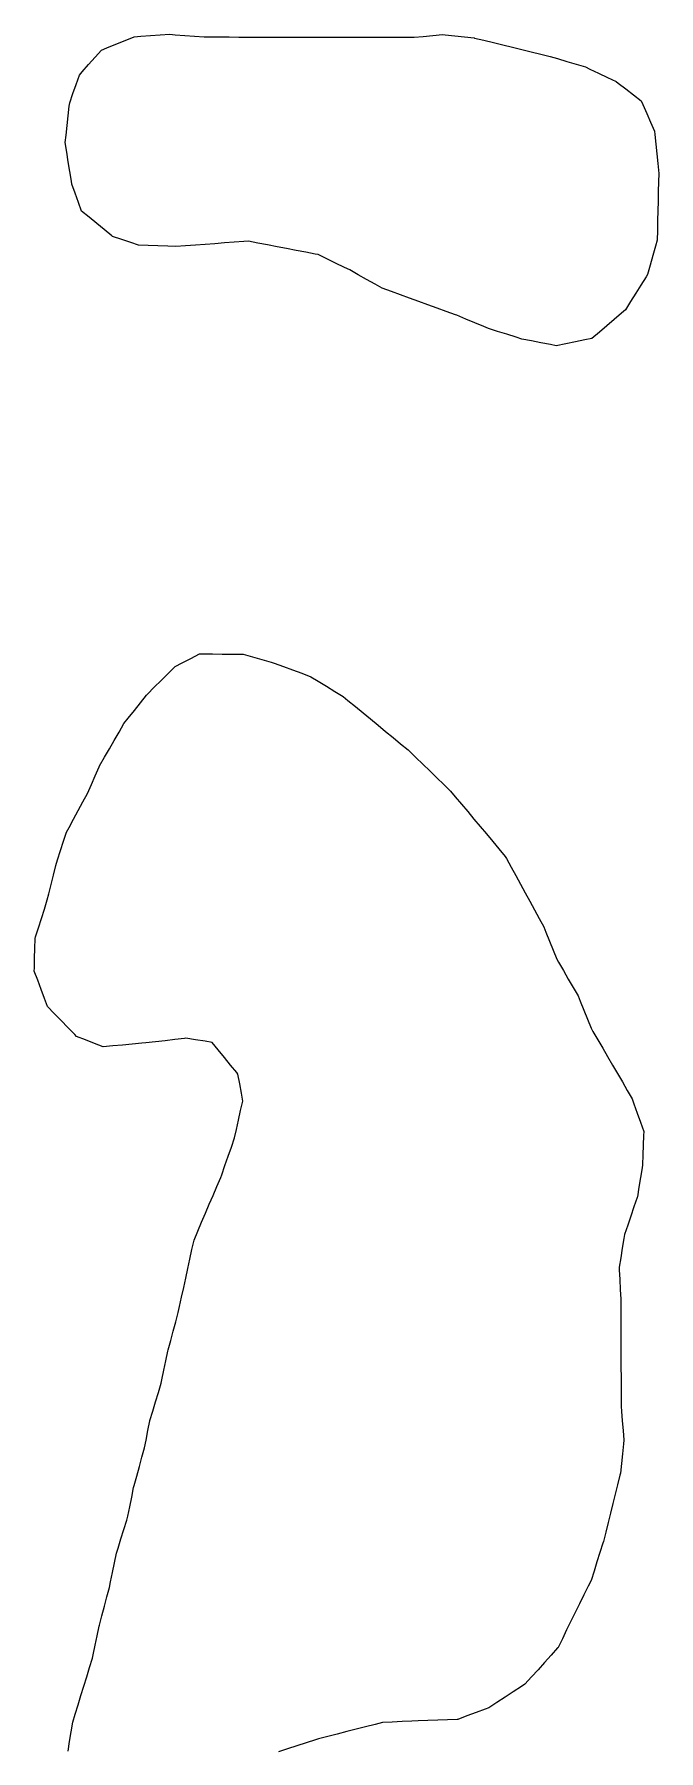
# Model space of a CAD drawing. Header units: millimetres. Extents: x 257 to 2289, y 96 to 1983.
# Drawn here: x 1326 to 1390.1, y 1369.1 to 1545.3 of the extents above; entities that cross this region are included whole.
import ezdxf

# ---------------------------------------------------------------- set-up
doc = ezdxf.new("R2010")
doc.units = ezdxf.units.MM
for name, color, linetype in [('ALL_HOLES', 1, 'Continuous'), ('OUTLINE_ISLAND_01_HOLE_77', 1, 'Continuous'), ('OUTLINE_ISLAND_01_HOLE_89', 1, 'Continuous')]:
    doc.layers.add(name, color=color, linetype=linetype)

msp = doc.modelspace()

# ---------------------------------------------------------------- linework, layer by layer
at = {"layer": 'ALL_HOLES'}
msp.add_lwpolyline([(1329.6381, 1538.2549), (1329.9684, 1539.1987), (1330.2987, 1540.1426), (1330.629, 1541.0865), (1330.9204, 1541.4172), (1331.5815, 1542.1676), (1332.2425, 1542.918), (1332.9035, 1543.6684), (1333.4627, 1543.8959), (1334.389, 1544.2727), (1335.3152, 1544.6495), (1336.2415, 1545.0263), (1336.9343, 1545.0736), (1337.9319, 1545.1417), (1338.9296, 1545.2099), (1339.9273, 1545.278), (1340.4639, 1545.237), (1341.461, 1545.1609), (1342.4581, 1545.0848), (1343.4552, 1545.0087), (1343.9937, 1545.0078), (1344.9937, 1545.0062), (1345.9937, 1545.0046), (1346.9937, 1545.003), (1347.9937, 1545.0014), (1348.9937, 1544.9997), (1349.9937, 1544.9981), (1350.9937, 1544.9965), (1351.9937, 1544.9949), (1352.9937, 1544.9932), (1353.9937, 1544.9916), (1354.9937, 1544.99), (1355.9937, 1544.9884), (1356.9937, 1544.9867), (1357.9937, 1544.9851), (1358.9937, 1544.9835), (1359.9937, 1544.9819), (1360.9937, 1544.9802), (1361.9937, 1544.9786), (1362.9937, 1544.977), (1363.9937, 1544.9754), (1364.9937, 1544.9737), (1365.9041, 1545.0583), (1366.8998, 1545.1509), (1367.8956, 1545.2434), (1368.1798, 1545.214), (1369.1745, 1545.1113), (1370.1692, 1545.0085), (1371.1639, 1544.9058), (1371.1879, 1544.9), (1372.1597, 1544.6641), (1373.1315, 1544.4282), (1374.1033, 1544.1923), (1375.0751, 1543.9564), (1376.0468, 1543.7206), (1377.0186, 1543.4847), (1377.9904, 1543.2488), (1378.9622, 1543.0129), (1379.6966, 1542.7919), (1380.6541, 1542.5037), (1381.6117, 1542.2155), (1382.5693, 1541.9273), (1383.0173, 1541.7145), (1383.9206, 1541.2855), (1384.8239, 1540.8564), (1385.7271, 1540.4274), (1385.9193, 1540.2792), (1386.7112, 1539.6687), (1387.5032, 1539.0581), (1388.2951, 1538.4475), (1388.4605, 1538.0731), (1388.8647, 1537.1584), (1389.2688, 1536.2437), (1389.6729, 1535.329), (1389.706, 1534.9883), (1389.8027, 1533.9929), (1389.8994, 1532.9976), (1389.9961, 1532.0023), (1390.0928, 1531.007), (1390.0745, 1530.1506), (1390.053, 1529.1509), (1390.0316, 1528.1511), (1390.0102, 1527.1513), (1389.9888, 1526.1515), (1389.9674, 1525.1518), (1389.946, 1524.152), (1389.768, 1523.5191), (1389.4972, 1522.5565), (1389.2264, 1521.5939), (1388.9556, 1520.6312), (1388.802, 1520.387), (1388.2695, 1519.5406), (1387.737, 1518.6942), (1387.2045, 1517.8477), (1386.672, 1517.0013), (1386.2844, 1516.6692), (1385.525, 1516.0185), (1384.7657, 1515.3679), (1384.0063, 1514.7172), (1383.247, 1514.0665), (1382.5192, 1513.9161), (1381.5399, 1513.7136), (1380.5606, 1513.5112), (1379.5813, 1513.3087), (1378.9932, 1513.4225), (1378.0114, 1513.6126), (1377.0296, 1513.8026), (1376.0478, 1513.9926), (1375.4703, 1514.1771), (1374.5177, 1514.4815), (1373.5651, 1514.7858), (1372.6126, 1515.0902), (1372.153, 1515.2812), (1371.2296, 1515.6649), (1370.3061, 1516.0487), (1369.3827, 1516.4324), (1369.2326, 1516.4869), (1368.2926, 1516.8281), (1367.3526, 1517.1692), (1366.4126, 1517.5104), (1365.4726, 1517.8515), (1364.5325, 1518.1927), (1363.5925, 1518.5339), (1362.6525, 1518.875), (1361.7125, 1519.2162), (1360.9898, 1519.6226), (1360.1181, 1520.1128), (1359.2465, 1520.6029), (1358.3749, 1521.0931), (1357.8363, 1521.3537), (1356.9362, 1521.7894), (1356.0361, 1522.225), (1355.1359, 1522.6606), (1354.8506, 1522.7157), (1353.8687, 1522.9052), (1352.8869, 1523.0947), (1351.905, 1523.2842), (1350.9231, 1523.4737), (1349.9412, 1523.6633), (1348.9594, 1523.8528), (1347.9775, 1524.0423), (1347.5235, 1524.0083), (1346.5263, 1523.9335), (1345.5291, 1523.8588), (1344.5319, 1523.7841), (1343.5346, 1523.7093), (1342.5374, 1523.6346), (1341.5402, 1523.5599), (1340.543, 1523.4851), (1339.6991, 1523.518), (1338.6999, 1523.5569), (1337.7006, 1523.5957), (1336.7014, 1523.6346), (1335.9208, 1523.8957), (1334.9724, 1524.213), (1334.024, 1524.5302), (1333.9509, 1524.5902), (1333.1784, 1525.2252), (1332.4059, 1525.8602), (1331.6334, 1526.4952), (1330.8608, 1527.1302), (1330.5429, 1528.0138), (1330.2043, 1528.9547), (1329.8657, 1529.8956), (1329.8131, 1530.219), (1329.6525, 1531.2061), (1329.4918, 1532.1931), (1329.3312, 1533.1801), (1329.1706, 1534.1671), (1329.2584, 1534.9348), (1329.372, 1535.9283), (1329.4856, 1536.9218), (1329.5992, 1537.9153)], close=True, dxfattribs=at)
msp.add_lwpolyline([(1329.4706, 1369.0439), (1329.6314, 1370.0309), (1329.7921, 1371.0179), (1329.9529, 1372.0049), (1330.2079, 1372.8358), (1330.5013, 1373.7918), (1330.7947, 1374.7478), (1331.0881, 1375.7038), (1331.3815, 1376.6598), (1331.6749, 1377.6157), (1331.9682, 1378.5717), (1332.0404, 1378.919), (1332.2439, 1379.898), (1332.4473, 1380.8771), (1332.6508, 1381.8562), (1332.6826, 1381.9738), (1332.9436, 1382.9391), (1333.2047, 1383.9044), (1333.4658, 1384.8697), (1333.7268, 1385.8351), (1333.8393, 1386.4009), (1334.0343, 1387.3817), (1334.2292, 1388.3625), (1334.4242, 1389.3434), (1334.5956, 1389.881), (1334.8993, 1390.8338), (1335.2031, 1391.7865), (1335.5068, 1392.7393), (1335.5911, 1393.1442), (1335.7947, 1394.1232), (1335.9984, 1395.1023), (1336.202, 1396.0813), (1336.265, 1396.3129), (1336.5276, 1397.2778), (1336.7902, 1398.2427), (1337.0528, 1399.2076), (1337.3154, 1400.1725), (1337.4707, 1400.9707), (1337.6616, 1401.9523), (1337.8525, 1402.9339), (1337.863, 1402.9685), (1338.1538, 1403.9252), (1338.4446, 1404.882), (1338.7354, 1405.8388), (1339.0262, 1406.7956), (1339.0994, 1407.1487), (1339.3023, 1408.1278), (1339.5053, 1409.107), (1339.7082, 1410.0862), (1339.743, 1410.2151), (1340.0042, 1411.1804), (1340.2653, 1412.1457), (1340.5264, 1413.111), (1340.7875, 1414.0763), (1340.9149, 1414.6629), (1341.1272, 1415.6401), (1341.3394, 1416.6173), (1341.5517, 1417.5945), (1341.7639, 1418.5718), (1341.9762, 1419.549), (1342.1884, 1420.5262), (1342.4007, 1421.5034), (1342.7889, 1422.4101), (1343.1825, 1423.3294), (1343.5762, 1424.2487), (1343.9698, 1425.168), (1344.3634, 1426.0872), (1344.757, 1427.0065), (1345.1506, 1427.9258), (1345.2484, 1428.2069), (1345.5771, 1429.1513), (1345.9058, 1430.0958), (1346.2344, 1431.0402), (1346.5631, 1431.9846), (1346.7529, 1432.8432), (1346.9689, 1433.8196), (1347.1848, 1434.796), (1347.4007, 1435.7724), (1347.2599, 1436.5657), (1347.0851, 1437.5503), (1346.9104, 1438.535), (1346.7834, 1438.691), (1346.1522, 1439.4667), (1345.521, 1440.2423), (1344.8898, 1441.0179), (1344.2586, 1441.7935), (1343.545, 1441.9048), (1342.5569, 1442.0589), (1341.5689, 1442.213), (1341.425, 1442.1965), (1340.4315, 1442.0826), (1339.4381, 1441.9686), (1338.4446, 1441.8547), (1337.4511, 1441.7407), (1337.0471, 1441.7041), (1336.0511, 1441.6138), (1335.0552, 1441.5235), (1334.0593, 1441.4332), (1333.0634, 1441.343), (1332.1936, 1441.6827), (1331.2621, 1442.0465), (1330.3307, 1442.4103), (1330.1517, 1442.594), (1329.4541, 1443.3104), (1328.7564, 1444.0269), (1328.0587, 1444.7433), (1327.361, 1445.4597), (1327.0503, 1446.2971), (1326.7025, 1447.2347), (1326.3546, 1448.1722), (1326.0068, 1449.1098), (1326.0151, 1449.4424), (1326.0401, 1450.4421), (1326.0651, 1451.4418), (1326.0901, 1452.4414), (1326.1435, 1452.6117), (1326.4429, 1453.5658), (1326.7422, 1454.52), (1327.0415, 1455.4741), (1327.3408, 1456.4283), (1327.4886, 1457.0311), (1327.7267, 1458.0024), (1327.9648, 1458.9736), (1328.2029, 1459.9449), (1328.3933, 1460.531), (1328.7023, 1461.482), (1329.0114, 1462.4331), (1329.3204, 1463.3841), (1329.5665, 1463.8373), (1330.0436, 1464.7161), (1330.5208, 1465.595), (1330.998, 1466.4738), (1331.4751, 1467.3526), (1331.8608, 1468.2511), (1332.2552, 1469.17), (1332.6496, 1470.089), (1332.7085, 1470.1911), (1333.2087, 1471.057), (1333.7088, 1471.923), (1334.209, 1472.7889), (1334.7091, 1473.6549), (1335.2093, 1474.5208), (1335.6543, 1475.0877), (1336.2718, 1475.8742), (1336.8893, 1476.6608), (1337.5068, 1477.4473), (1337.6077, 1477.5475), (1338.3174, 1478.2519), (1339.0272, 1478.9563), (1339.737, 1479.6608), (1340.4468, 1480.3652), (1341.1983, 1480.7539), (1342.0865, 1481.2132), (1342.9748, 1481.6726), (1343.294, 1481.671), (1344.294, 1481.6658), (1345.294, 1481.6606), (1346.294, 1481.6554), (1347.294, 1481.6502), (1347.4426, 1481.6495), (1348.4041, 1481.3747), (1349.3657, 1481.1), (1350.3272, 1480.8253), (1350.6384, 1480.7113), (1351.5774, 1480.3674), (1352.5164, 1480.0235), (1353.4554, 1479.6796), (1354.3944, 1479.3356), (1355.1539, 1478.8709), (1356.0069, 1478.349), (1356.8599, 1477.827), (1357.7129, 1477.3051), (1358.2025, 1476.9017), (1358.9742, 1476.2658), (1359.746, 1475.6299), (1360.5178, 1474.994), (1361.2895, 1474.358), (1362.0613, 1473.7221), (1362.833, 1473.0862), (1363.6048, 1472.4503), (1364.3766, 1471.8144), (1364.4407, 1471.7521), (1365.1574, 1471.0547), (1365.8742, 1470.3574), (1366.5909, 1469.6601), (1367.3077, 1468.9627), (1368.0244, 1468.2654), (1368.7412, 1467.5681), (1369.2031, 1467.0172), (1369.8457, 1466.2509), (1370.4883, 1465.4847), (1371.1308, 1464.7185), (1371.7734, 1463.9522), (1372.416, 1463.186), (1373.0585, 1462.4198), (1373.7011, 1461.6535), (1374.3437, 1460.8873), (1374.4668, 1460.6624), (1374.9469, 1459.7852), (1375.427, 1458.908), (1375.9071, 1458.0308), (1376.3873, 1457.1536), (1376.8674, 1456.2764), (1377.3475, 1455.3992), (1377.8276, 1454.522), (1378.3077, 1453.6448), (1378.5161, 1453.1202), (1378.8853, 1452.1908), (1379.2544, 1451.2614), (1379.6235, 1450.3321), (1379.8048, 1450.0233), (1380.311, 1449.1609), (1380.8172, 1448.2985), (1381.3234, 1447.4361), (1381.8296, 1446.5737), (1382.0437, 1446.0389), (1382.4153, 1445.1105), (1382.7869, 1444.1821), (1383.1586, 1443.2537), (1383.3508, 1442.9226), (1383.8529, 1442.0578), (1384.355, 1441.193), (1384.8571, 1440.3282), (1385.3592, 1439.4634), (1385.8613, 1438.5986), (1386.3634, 1437.7338), (1386.8655, 1436.869), (1387.3676, 1436.0042), (1387.557, 1435.4742), (1387.8934, 1434.5325), (1388.2299, 1433.5908), (1388.5663, 1432.6491), (1388.5521, 1432.2337), (1388.518, 1431.2343), (1388.4838, 1430.2349), (1388.4497, 1429.2355), (1388.3948, 1428.9044), (1388.2313, 1427.9178), (1388.0678, 1426.9313), (1387.9044, 1425.9448), (1387.8766, 1425.8623), (1387.557, 1424.9147), (1387.2375, 1423.9671), (1386.918, 1423.0195), (1386.5985, 1422.0719), (1386.5294, 1421.6637), (1386.3625, 1420.6777), (1386.1956, 1419.6917), (1386.0287, 1418.7057), (1386.0425, 1418.4327), (1386.0931, 1417.4339), (1386.1436, 1416.4352), (1386.1941, 1415.4365), (1386.1942, 1415.4121), (1386.1985, 1414.4121), (1386.2028, 1413.4121), (1386.207, 1412.4121), (1386.2113, 1411.4121), (1386.2156, 1410.4121), (1386.2198, 1409.4122), (1386.2241, 1408.4122), (1386.2284, 1407.4122), (1386.2326, 1406.4122), (1386.2369, 1405.4122), (1386.2412, 1404.4122), (1386.28, 1403.946), (1386.363, 1402.9495), (1386.446, 1401.9529), (1386.529, 1400.9564), (1386.486, 1400.5644), (1386.3768, 1399.5704), (1386.2677, 1398.5763), (1386.1585, 1397.5823), (1386.1013, 1397.3507), (1385.8614, 1396.3799), (1385.6214, 1395.4092), (1385.3815, 1394.4384), (1385.1415, 1393.4676), (1384.9016, 1392.4968), (1384.6616, 1391.526), (1384.4217, 1390.5552), (1384.3636, 1390.3724), (1384.0608, 1389.4193), (1383.7581, 1388.4663), (1383.4553, 1387.5132), (1383.1525, 1386.5601), (1382.8575, 1385.9611), (1382.4157, 1385.064), (1381.9739, 1384.1669), (1381.532, 1383.2698), (1381.0902, 1382.3727), (1380.6484, 1381.4756), (1380.2066, 1380.5785), (1379.7648, 1379.6814), (1379.7137, 1379.6246), (1379.0449, 1378.8812), (1378.3761, 1378.1377), (1377.7073, 1377.3943), (1377.0385, 1376.6509), (1376.3697, 1375.9074), (1375.9986, 1375.6651), (1375.1613, 1375.1184), (1374.324, 1374.5716), (1373.4866, 1374.0249), (1372.6493, 1373.4782), (1372.289, 1373.3434), (1371.3524, 1372.9931), (1370.4158, 1372.6428), (1369.4792, 1372.2924), (1369.4107, 1372.29), (1368.4113, 1372.254), (1367.412, 1372.218), (1366.4126, 1372.1821), (1365.4133, 1372.1461), (1364.7482, 1372.1151), (1363.7492, 1372.0685), (1362.7503, 1372.022), (1361.7514, 1371.9754), (1360.9761, 1371.7769), (1360.0073, 1371.5289), (1359.0385, 1371.2809), (1358.0698, 1371.0329), (1357.101, 1370.7849), (1356.1323, 1370.5369), (1355.1635, 1370.2889), (1354.8661, 1370.1934), (1353.9139, 1369.8877), (1352.9618, 1369.5821), (1352.0097, 1369.2764), (1351.0575, 1368.9707)], dxfattribs=at)
at = {"layer": 'OUTLINE_ISLAND_01_HOLE_77'}
msp.add_lwpolyline([(1329.4706, 1369.0439), (1329.6314, 1370.0309), (1329.7921, 1371.0179), (1329.9529, 1372.0049), (1330.2079, 1372.8358), (1330.5013, 1373.7918), (1330.7947, 1374.7478), (1331.0881, 1375.7038), (1331.3815, 1376.6598), (1331.6749, 1377.6157), (1331.9682, 1378.5717), (1332.0404, 1378.919), (1332.2439, 1379.898), (1332.4473, 1380.8771), (1332.6508, 1381.8562), (1332.6826, 1381.9738), (1332.9436, 1382.9391), (1333.2047, 1383.9044), (1333.4658, 1384.8697), (1333.7268, 1385.8351), (1333.8393, 1386.4009), (1334.0343, 1387.3817), (1334.2292, 1388.3625), (1334.4242, 1389.3434), (1334.5956, 1389.881), (1334.8993, 1390.8338), (1335.2031, 1391.7865), (1335.5068, 1392.7393), (1335.5911, 1393.1442), (1335.7947, 1394.1232), (1335.9984, 1395.1023), (1336.202, 1396.0813), (1336.265, 1396.3129), (1336.5276, 1397.2778), (1336.7902, 1398.2427), (1337.0528, 1399.2076), (1337.3154, 1400.1725), (1337.4707, 1400.9707), (1337.6616, 1401.9523), (1337.8525, 1402.9339), (1337.863, 1402.9685), (1338.1538, 1403.9252), (1338.4446, 1404.882), (1338.7354, 1405.8388), (1339.0262, 1406.7956), (1339.0994, 1407.1487), (1339.3023, 1408.1278), (1339.5053, 1409.107), (1339.7082, 1410.0862), (1339.743, 1410.2151), (1340.0042, 1411.1804), (1340.2653, 1412.1457), (1340.5264, 1413.111), (1340.7875, 1414.0763), (1340.9149, 1414.6629), (1341.1272, 1415.6401), (1341.3394, 1416.6173), (1341.5517, 1417.5945), (1341.7639, 1418.5718), (1341.9762, 1419.549), (1342.1884, 1420.5262), (1342.4007, 1421.5034), (1342.7889, 1422.4101), (1343.1825, 1423.3294), (1343.5762, 1424.2487), (1343.9698, 1425.168), (1344.3634, 1426.0872), (1344.757, 1427.0065), (1345.1506, 1427.9258), (1345.2484, 1428.2069), (1345.5771, 1429.1513), (1345.9058, 1430.0958), (1346.2344, 1431.0402), (1346.5631, 1431.9846), (1346.7529, 1432.8432), (1346.9689, 1433.8196), (1347.1848, 1434.796), (1347.4007, 1435.7724), (1347.2599, 1436.5657), (1347.0851, 1437.5503), (1346.9104, 1438.535), (1346.7834, 1438.691), (1346.1522, 1439.4667), (1345.521, 1440.2423), (1344.8898, 1441.0179), (1344.2586, 1441.7935), (1343.545, 1441.9048), (1342.5569, 1442.0589), (1341.5689, 1442.213), (1341.425, 1442.1965), (1340.4315, 1442.0826), (1339.4381, 1441.9686), (1338.4446, 1441.8547), (1337.4511, 1441.7407), (1337.0471, 1441.7041), (1336.0511, 1441.6138), (1335.0552, 1441.5235), (1334.0593, 1441.4332), (1333.0634, 1441.343), (1332.1936, 1441.6827), (1331.2621, 1442.0465), (1330.3307, 1442.4103), (1330.1517, 1442.594), (1329.4541, 1443.3104), (1328.7564, 1444.0269), (1328.0587, 1444.7433), (1327.361, 1445.4597), (1327.0503, 1446.2971), (1326.7025, 1447.2347), (1326.3546, 1448.1722), (1326.0068, 1449.1098), (1326.0151, 1449.4424), (1326.0401, 1450.4421), (1326.0651, 1451.4418), (1326.0901, 1452.4414), (1326.1435, 1452.6117), (1326.4429, 1453.5658), (1326.7422, 1454.52), (1327.0415, 1455.4741), (1327.3408, 1456.4283), (1327.4886, 1457.0311), (1327.7267, 1458.0024), (1327.9648, 1458.9736), (1328.2029, 1459.9449), (1328.3933, 1460.531), (1328.7023, 1461.482), (1329.0114, 1462.4331), (1329.3204, 1463.3841), (1329.5665, 1463.8373), (1330.0436, 1464.7161), (1330.5208, 1465.595), (1330.998, 1466.4738), (1331.4751, 1467.3526), (1331.8608, 1468.2511), (1332.2552, 1469.17), (1332.6496, 1470.089), (1332.7085, 1470.1911), (1333.2087, 1471.057), (1333.7088, 1471.923), (1334.209, 1472.7889), (1334.7091, 1473.6549), (1335.2093, 1474.5208), (1335.6543, 1475.0877), (1336.2718, 1475.8742), (1336.8893, 1476.6608), (1337.5068, 1477.4473), (1337.6077, 1477.5475), (1338.3174, 1478.2519), (1339.0272, 1478.9563), (1339.737, 1479.6608), (1340.4468, 1480.3652), (1341.1983, 1480.7539), (1342.0865, 1481.2132), (1342.9748, 1481.6726), (1343.294, 1481.671), (1344.294, 1481.6658), (1345.294, 1481.6606), (1346.294, 1481.6554), (1347.294, 1481.6502), (1347.4426, 1481.6495), (1348.4041, 1481.3747), (1349.3657, 1481.1), (1350.3272, 1480.8253), (1350.6384, 1480.7113), (1351.5774, 1480.3674), (1352.5164, 1480.0235), (1353.4554, 1479.6796), (1354.3944, 1479.3356), (1355.1539, 1478.8709), (1356.0069, 1478.349), (1356.8599, 1477.827), (1357.7129, 1477.3051), (1358.2025, 1476.9017), (1358.9742, 1476.2658), (1359.746, 1475.6299), (1360.5178, 1474.994), (1361.2895, 1474.358), (1362.0613, 1473.7221), (1362.833, 1473.0862), (1363.6048, 1472.4503), (1364.3766, 1471.8144), (1364.4407, 1471.7521), (1365.1574, 1471.0547), (1365.8742, 1470.3574), (1366.5909, 1469.6601), (1367.3077, 1468.9627), (1368.0244, 1468.2654), (1368.7412, 1467.5681), (1369.2031, 1467.0172), (1369.8457, 1466.2509), (1370.4883, 1465.4847), (1371.1308, 1464.7185), (1371.7734, 1463.9522), (1372.416, 1463.186), (1373.0585, 1462.4198), (1373.7011, 1461.6535), (1374.3437, 1460.8873), (1374.4668, 1460.6624), (1374.9469, 1459.7852), (1375.427, 1458.908), (1375.9071, 1458.0308), (1376.3873, 1457.1536), (1376.8674, 1456.2764), (1377.3475, 1455.3992), (1377.8276, 1454.522), (1378.3077, 1453.6448), (1378.5161, 1453.1202), (1378.8853, 1452.1908), (1379.2544, 1451.2614), (1379.6235, 1450.3321), (1379.8048, 1450.0233), (1380.311, 1449.1609), (1380.8172, 1448.2985), (1381.3234, 1447.4361), (1381.8296, 1446.5737), (1382.0437, 1446.0389), (1382.4153, 1445.1105), (1382.7869, 1444.1821), (1383.1586, 1443.2537), (1383.3508, 1442.9226), (1383.8529, 1442.0578), (1384.355, 1441.193), (1384.8571, 1440.3282), (1385.3592, 1439.4634), (1385.8613, 1438.5986), (1386.3634, 1437.7338), (1386.8655, 1436.869), (1387.3676, 1436.0042), (1387.557, 1435.4742), (1387.8934, 1434.5325), (1388.2299, 1433.5908), (1388.5663, 1432.6491), (1388.5521, 1432.2337), (1388.518, 1431.2343), (1388.4838, 1430.2349), (1388.4497, 1429.2355), (1388.3948, 1428.9044), (1388.2313, 1427.9178), (1388.0678, 1426.9313), (1387.9044, 1425.9448), (1387.8766, 1425.8623), (1387.557, 1424.9147), (1387.2375, 1423.9671), (1386.918, 1423.0195), (1386.5985, 1422.0719), (1386.5294, 1421.6637), (1386.3625, 1420.6777), (1386.1956, 1419.6917), (1386.0287, 1418.7057), (1386.0425, 1418.4327), (1386.0931, 1417.4339), (1386.1436, 1416.4352), (1386.1941, 1415.4365), (1386.1942, 1415.4121), (1386.1985, 1414.4121), (1386.2028, 1413.4121), (1386.207, 1412.4121), (1386.2113, 1411.4121), (1386.2156, 1410.4121), (1386.2198, 1409.4122), (1386.2241, 1408.4122), (1386.2284, 1407.4122), (1386.2326, 1406.4122), (1386.2369, 1405.4122), (1386.2412, 1404.4122), (1386.28, 1403.946), (1386.363, 1402.9495), (1386.446, 1401.9529), (1386.529, 1400.9564), (1386.486, 1400.5644), (1386.3768, 1399.5704), (1386.2677, 1398.5763), (1386.1585, 1397.5823), (1386.1013, 1397.3507), (1385.8614, 1396.3799), (1385.6214, 1395.4092), (1385.3815, 1394.4384), (1385.1415, 1393.4676), (1384.9016, 1392.4968), (1384.6616, 1391.526), (1384.4217, 1390.5552), (1384.3636, 1390.3724), (1384.0608, 1389.4193), (1383.7581, 1388.4663), (1383.4553, 1387.5132), (1383.1525, 1386.5601), (1382.8575, 1385.9611), (1382.4157, 1385.064), (1381.9739, 1384.1669), (1381.532, 1383.2698), (1381.0902, 1382.3727), (1380.6484, 1381.4756), (1380.2066, 1380.5785), (1379.7648, 1379.6814), (1379.7137, 1379.6246), (1379.0449, 1378.8812), (1378.3761, 1378.1377), (1377.7073, 1377.3943), (1377.0385, 1376.6509), (1376.3697, 1375.9074), (1375.9986, 1375.6651), (1375.1613, 1375.1184), (1374.324, 1374.5716), (1373.4866, 1374.0249), (1372.6493, 1373.4782), (1372.289, 1373.3434), (1371.3524, 1372.9931), (1370.4158, 1372.6428), (1369.4792, 1372.2924), (1369.4107, 1372.29), (1368.4113, 1372.254), (1367.412, 1372.218), (1366.4126, 1372.1821), (1365.4133, 1372.1461), (1364.7482, 1372.1151), (1363.7492, 1372.0685), (1362.7503, 1372.022), (1361.7514, 1371.9754), (1360.9761, 1371.7769), (1360.0073, 1371.5289), (1359.0385, 1371.2809), (1358.0698, 1371.0329), (1357.101, 1370.7849), (1356.1323, 1370.5369), (1355.1635, 1370.2889), (1354.8661, 1370.1934), (1353.9139, 1369.8877), (1352.9618, 1369.5821), (1352.0097, 1369.2764), (1351.0575, 1368.9707)], dxfattribs=at)
at = {"layer": 'OUTLINE_ISLAND_01_HOLE_89'}
msp.add_lwpolyline([(1329.6381, 1538.2549), (1329.9684, 1539.1987), (1330.2987, 1540.1426), (1330.629, 1541.0865), (1330.9204, 1541.4172), (1331.5815, 1542.1676), (1332.2425, 1542.918), (1332.9035, 1543.6684), (1333.4627, 1543.8959), (1334.389, 1544.2727), (1335.3152, 1544.6495), (1336.2415, 1545.0263), (1336.9343, 1545.0736), (1337.9319, 1545.1417), (1338.9296, 1545.2099), (1339.9273, 1545.278), (1340.4639, 1545.237), (1341.461, 1545.1609), (1342.4581, 1545.0848), (1343.4552, 1545.0087), (1343.9937, 1545.0078), (1344.9937, 1545.0062), (1345.9937, 1545.0046), (1346.9937, 1545.003), (1347.9937, 1545.0014), (1348.9937, 1544.9997), (1349.9937, 1544.9981), (1350.9937, 1544.9965), (1351.9937, 1544.9949), (1352.9937, 1544.9932), (1353.9937, 1544.9916), (1354.9937, 1544.99), (1355.9937, 1544.9884), (1356.9937, 1544.9867), (1357.9937, 1544.9851), (1358.9937, 1544.9835), (1359.9937, 1544.9819), (1360.9937, 1544.9802), (1361.9937, 1544.9786), (1362.9937, 1544.977), (1363.9937, 1544.9754), (1364.9937, 1544.9737), (1365.9041, 1545.0583), (1366.8998, 1545.1509), (1367.8956, 1545.2434), (1368.1798, 1545.214), (1369.1745, 1545.1113), (1370.1692, 1545.0085), (1371.1639, 1544.9058), (1371.1879, 1544.9), (1372.1597, 1544.6641), (1373.1315, 1544.4282), (1374.1033, 1544.1923), (1375.0751, 1543.9564), (1376.0468, 1543.7206), (1377.0186, 1543.4847), (1377.9904, 1543.2488), (1378.9622, 1543.0129), (1379.6966, 1542.7919), (1380.6541, 1542.5037), (1381.6117, 1542.2155), (1382.5693, 1541.9273), (1383.0173, 1541.7145), (1383.9206, 1541.2855), (1384.8239, 1540.8564), (1385.7271, 1540.4274), (1385.9193, 1540.2792), (1386.7112, 1539.6687), (1387.5032, 1539.0581), (1388.2951, 1538.4475), (1388.4605, 1538.0731), (1388.8647, 1537.1584), (1389.2688, 1536.2437), (1389.6729, 1535.329), (1389.706, 1534.9883), (1389.8027, 1533.9929), (1389.8994, 1532.9976), (1389.9961, 1532.0023), (1390.0928, 1531.007), (1390.0745, 1530.1506), (1390.053, 1529.1509), (1390.0316, 1528.1511), (1390.0102, 1527.1513), (1389.9888, 1526.1515), (1389.9674, 1525.1518), (1389.946, 1524.152), (1389.768, 1523.5191), (1389.4972, 1522.5565), (1389.2264, 1521.5939), (1388.9556, 1520.6312), (1388.802, 1520.387), (1388.2695, 1519.5406), (1387.737, 1518.6942), (1387.2045, 1517.8477), (1386.672, 1517.0013), (1386.2844, 1516.6692), (1385.525, 1516.0185), (1384.7657, 1515.3679), (1384.0063, 1514.7172), (1383.247, 1514.0665), (1382.5192, 1513.9161), (1381.5399, 1513.7136), (1380.5606, 1513.5112), (1379.5813, 1513.3087), (1378.9932, 1513.4225), (1378.0114, 1513.6126), (1377.0296, 1513.8026), (1376.0478, 1513.9926), (1375.4703, 1514.1771), (1374.5177, 1514.4815), (1373.5651, 1514.7858), (1372.6126, 1515.0902), (1372.153, 1515.2812), (1371.2296, 1515.6649), (1370.3061, 1516.0487), (1369.3827, 1516.4324), (1369.2326, 1516.4869), (1368.2926, 1516.8281), (1367.3526, 1517.1692), (1366.4126, 1517.5104), (1365.4726, 1517.8515), (1364.5325, 1518.1927), (1363.5925, 1518.5339), (1362.6525, 1518.875), (1361.7125, 1519.2162), (1360.9898, 1519.6226), (1360.1181, 1520.1128), (1359.2465, 1520.6029), (1358.3749, 1521.0931), (1357.8363, 1521.3537), (1356.9362, 1521.7894), (1356.0361, 1522.225), (1355.1359, 1522.6606), (1354.8506, 1522.7157), (1353.8687, 1522.9052), (1352.8869, 1523.0947), (1351.905, 1523.2842), (1350.9231, 1523.4737), (1349.9412, 1523.6633), (1348.9594, 1523.8528), (1347.9775, 1524.0423), (1347.5235, 1524.0083), (1346.5263, 1523.9335), (1345.5291, 1523.8588), (1344.5319, 1523.7841), (1343.5346, 1523.7093), (1342.5374, 1523.6346), (1341.5402, 1523.5599), (1340.543, 1523.4851), (1339.6991, 1523.518), (1338.6999, 1523.5569), (1337.7006, 1523.5957), (1336.7014, 1523.6346), (1335.9208, 1523.8957), (1334.9724, 1524.213), (1334.024, 1524.5302), (1333.9509, 1524.5902), (1333.1784, 1525.2252), (1332.4059, 1525.8602), (1331.6334, 1526.4952), (1330.8608, 1527.1302), (1330.5429, 1528.0138), (1330.2043, 1528.9547), (1329.8657, 1529.8956), (1329.8131, 1530.219), (1329.6525, 1531.2061), (1329.4918, 1532.1931), (1329.3312, 1533.1801), (1329.1706, 1534.1671), (1329.2584, 1534.9348), (1329.372, 1535.9283), (1329.4856, 1536.9218), (1329.5992, 1537.9153)], close=True, dxfattribs=at)

doc.saveas('drawing.dxf')
